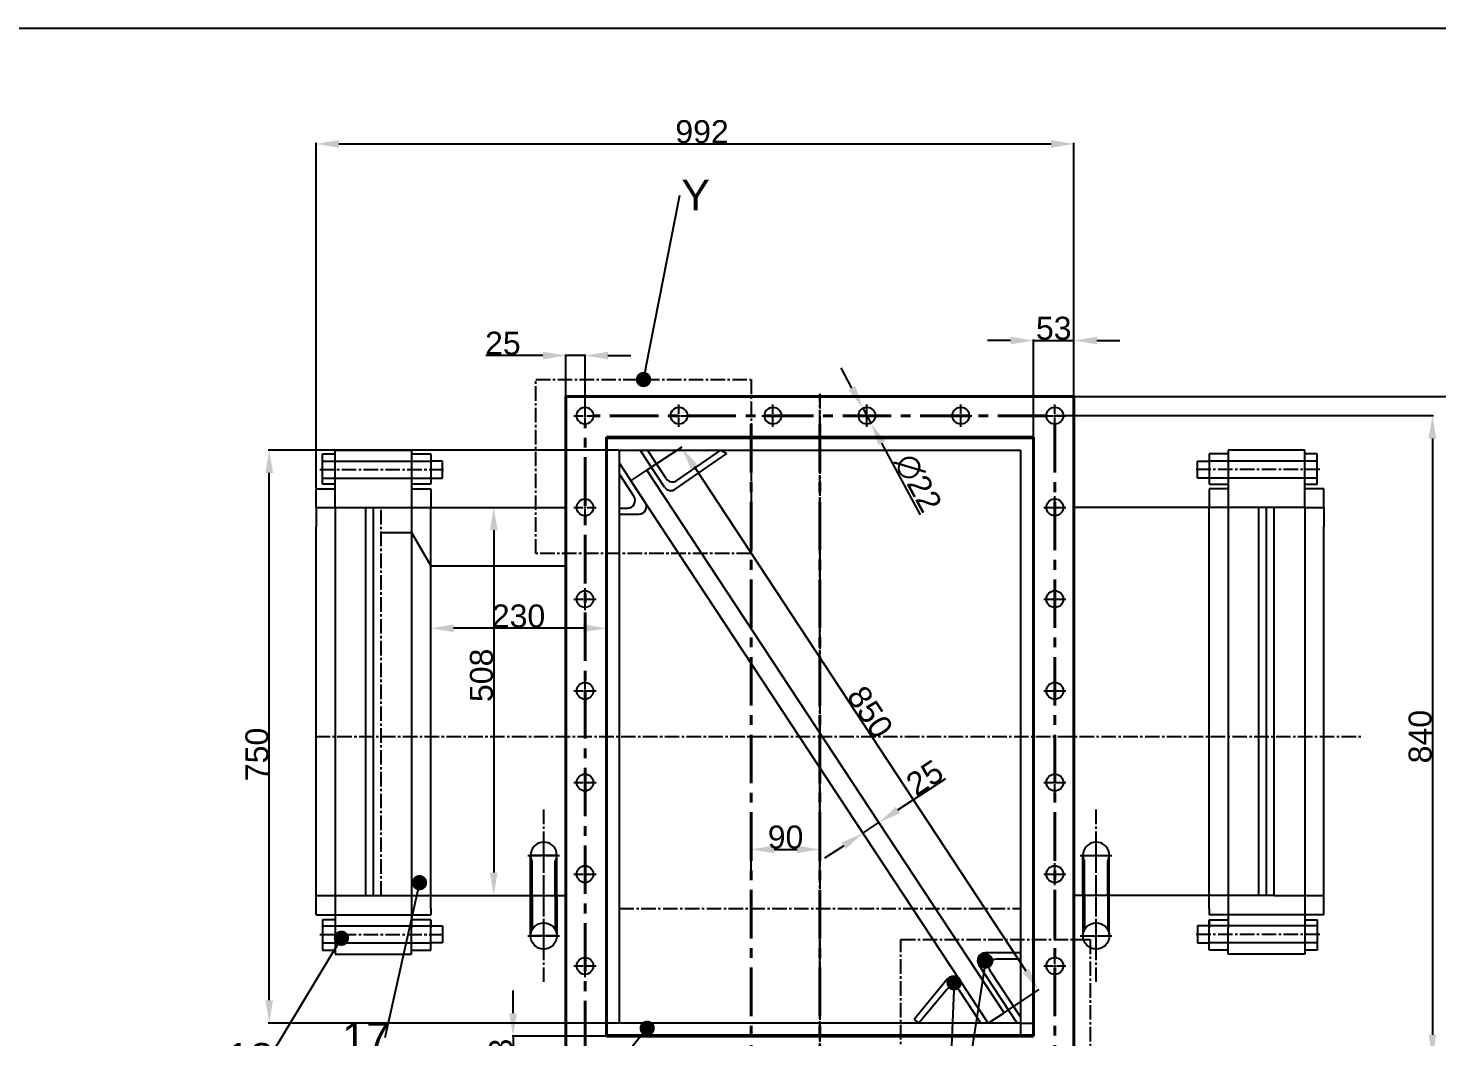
# Model space of a CAD drawing. Header units: millimetres. Extents: x 26210 to 45551, y 4625 to 8601.
# Drawn here: x 28053 to 29897, y 7228 to 8548 of the extents above; entities that cross this region are included whole.
import ezdxf
from ezdxf import colors
from ezdxf.entities.mleader import LeaderData, LeaderLine
from ezdxf.math import Vec2, Vec3

# ---------------------------------------------------------------- set-up
doc = ezdxf.new("R2010")
doc.units = ezdxf.units.MM
doc.linetypes.add('CENTER2', pattern=[28.575, 19.05, -3.175, 3.175, -3.175])
doc.linetypes.add('CENTERX2', pattern=[101.6, 63.5, -12.7, 12.7, -12.7])
doc.styles.get("Standard").update_dxf_attribs({"font": 'arial.ttf'})
doc.dimstyles.new('ISO-25', dxfattribs={"dimtxt": 2.5, "dimasz": 2.5, "dimexe": 1.25, "dimexo": 0.625, "dimtad": 1, "dimdsep": 46, "dimtxsty": 'Standard', "dimcen": 2.5, "dimadec": 0, "dimazin": 0, "dimtfac": 1, "dimtmove": 0, "dimatfit": 3, "dimfxl": 1, "dimarcsym": 0})

# ---------------------------------------------------------------- blocks, each defined once
blk = doc.blocks.new('*U124')
at = {"color": 0, "linetype": 'CENTER2', "lineweight": -3, "transparency": 16777216}
blk.add_line((0, 448.5), (0, -448.5), dxfattribs=at)
blk = doc.blocks.new('*U130')
at = {"color": 0, "linetype": 'CENTER2', "lineweight": -3, "transparency": 16777216}
for p, q in [((-14.5, 0), (-2.2, 0)), ((0, 2.2), (0, 14.5)), ((2.2, 0), (14.5, 0)), ((0, -14.5), (0, -2.2))]:
    blk.add_line(p, q, dxfattribs=at)
at = {"color": 0, "linetype": 'Continuous', "lineweight": -3, "transparency": 16777216}
for p, q in [((-1.1, 0), (1.1, 0)), ((0, -1.1), (0, 1.1))]:
    blk.add_line(p, q, dxfattribs=at)
blk = doc.blocks.new('*U131')
at = {"color": 0, "linetype": 'CENTER2', "lineweight": -3, "transparency": 16777216}
for p, q in [((-14.5, 0), (-2.2, 0)), ((0, 2.2), (0, 14.5)), ((2.2, 0), (14.5, 0)), ((0, -14.5), (0, -2.2))]:
    blk.add_line(p, q, dxfattribs=at)
at = {"color": 0, "linetype": 'Continuous', "lineweight": -3, "transparency": 16777216}
for p, q in [((-1.1, 0), (1.1, 0)), ((0, -1.1), (0, 1.1))]:
    blk.add_line(p, q, dxfattribs=at)
blk = doc.blocks.new('*U132')
at = {"color": 0, "linetype": 'CENTER2', "lineweight": -3, "transparency": 16777216}
for p, q in [((-14.5, 0), (-2.2, 0)), ((0, 2.2), (0, 14.5)), ((2.2, 0), (14.5, 0)), ((0, -14.5), (0, -2.2))]:
    blk.add_line(p, q, dxfattribs=at)
at = {"color": 0, "linetype": 'Continuous', "lineweight": -3, "transparency": 16777216}
for p, q in [((-1.1, 0), (1.1, 0)), ((0, -1.1), (0, 1.1))]:
    blk.add_line(p, q, dxfattribs=at)
blk = doc.blocks.new('*U133')
at = {"color": 0, "linetype": 'CENTER2', "lineweight": -3, "transparency": 16777216}
for p, q in [((-14.5, 0), (-2.2, 0)), ((0, 2.2), (0, 14.5)), ((2.2, 0), (14.5, 0)), ((0, -14.5), (0, -2.2))]:
    blk.add_line(p, q, dxfattribs=at)
at = {"color": 0, "linetype": 'Continuous', "lineweight": -3, "transparency": 16777216}
for p, q in [((-1.1, 0), (1.1, 0)), ((0, -1.1), (0, 1.1))]:
    blk.add_line(p, q, dxfattribs=at)
blk = doc.blocks.new('*U113')
at = {"color": 0, "linetype": 'CENTER2', "lineweight": -3, "transparency": 16777216}
for p, q in [((-14.5, 0), (-2.2, 0)), ((0, 2.2), (0, 14.5)), ((2.2, 0), (14.5, 0)), ((0, -14.5), (0, -2.2))]:
    blk.add_line(p, q, dxfattribs=at)
at = {"color": 0, "linetype": 'Continuous', "lineweight": -3, "transparency": 16777216}
for p, q in [((-1.1, 0), (1.1, 0)), ((0, -1.1), (0, 1.1))]:
    blk.add_line(p, q, dxfattribs=at)
blk = doc.blocks.new('*U114')
at = {"color": 0, "linetype": 'CENTER2', "lineweight": -3, "transparency": 16777216}
for p, q in [((-14.5, 0), (-2.2, 0)), ((0, 2.2), (0, 14.5)), ((2.2, 0), (14.5, 0)), ((0, -14.5), (0, -2.2))]:
    blk.add_line(p, q, dxfattribs=at)
at = {"color": 0, "linetype": 'Continuous', "lineweight": -3, "transparency": 16777216}
for p, q in [((-1.1, 0), (1.1, 0)), ((0, -1.1), (0, 1.1))]:
    blk.add_line(p, q, dxfattribs=at)
blk = doc.blocks.new('*U116')
at = {"color": 0, "linetype": 'CENTER2', "lineweight": -3, "transparency": 16777216}
for p, q in [((-14.5, 0), (-2.2, 0)), ((0, 2.2), (0, 14.5)), ((2.2, 0), (14.5, 0)), ((0, -14.5), (0, -2.2))]:
    blk.add_line(p, q, dxfattribs=at)
at = {"color": 0, "linetype": 'Continuous', "lineweight": -3, "transparency": 16777216}
for p, q in [((-1.1, 0), (1.1, 0)), ((0, -1.1), (0, 1.1))]:
    blk.add_line(p, q, dxfattribs=at)
blk = doc.blocks.new('*U118')
at = {"color": 0, "linetype": 'CENTER2', "lineweight": -3, "transparency": 16777216}
for p, q in [((-14.5, 0), (-2.2, 0)), ((0, 2.2), (0, 14.5)), ((2.2, 0), (14.5, 0)), ((0, -14.5), (0, -2.2))]:
    blk.add_line(p, q, dxfattribs=at)
at = {"color": 0, "linetype": 'Continuous', "lineweight": -3, "transparency": 16777216}
for p, q in [((-1.1, 0), (1.1, 0)), ((0, -1.1), (0, 1.1))]:
    blk.add_line(p, q, dxfattribs=at)
blk = doc.blocks.new('*U119')
at = {"color": 0, "linetype": 'CENTER2', "lineweight": -3, "transparency": 16777216}
for p, q in [((-14.5, 0), (-2.2, 0)), ((0, 2.2), (0, 14.5)), ((2.2, 0), (14.5, 0)), ((0, -14.5), (0, -2.2))]:
    blk.add_line(p, q, dxfattribs=at)
at = {"color": 0, "linetype": 'Continuous', "lineweight": -3, "transparency": 16777216}
for p, q in [((-1.1, 0), (1.1, 0)), ((0, -1.1), (0, 1.1))]:
    blk.add_line(p, q, dxfattribs=at)
blk = doc.blocks.new('*U120')
at = {"color": 0, "linetype": 'CENTER2', "lineweight": -3, "transparency": 16777216}
for p, q in [((-14.5, 0), (-2.2, 0)), ((0, 2.2), (0, 14.5)), ((2.2, 0), (14.5, 0)), ((0, -14.5), (0, -2.2))]:
    blk.add_line(p, q, dxfattribs=at)
at = {"color": 0, "linetype": 'Continuous', "lineweight": -3, "transparency": 16777216}
for p, q in [((-1.1, 0), (1.1, 0)), ((0, -1.1), (0, 1.1))]:
    blk.add_line(p, q, dxfattribs=at)
blk = doc.blocks.new('*U121')
at = {"color": 0, "linetype": 'CENTER2', "lineweight": -3, "transparency": 16777216}
for p, q in [((-14.5, 0), (-2.2, 0)), ((0, 2.2), (0, 14.5)), ((2.2, 0), (14.5, 0)), ((0, -14.5), (0, -2.2))]:
    blk.add_line(p, q, dxfattribs=at)
at = {"color": 0, "linetype": 'Continuous', "lineweight": -3, "transparency": 16777216}
for p, q in [((-1.1, 0), (1.1, 0)), ((0, -1.1), (0, 1.1))]:
    blk.add_line(p, q, dxfattribs=at)
blk = doc.blocks.new('*U122')
at = {"color": 0, "linetype": 'CENTER2', "lineweight": -3, "transparency": 16777216}
for p, q in [((-14.5, 0), (-2.2, 0)), ((0, 2.2), (0, 14.5)), ((2.2, 0), (14.5, 0)), ((0, -14.5), (0, -2.2))]:
    blk.add_line(p, q, dxfattribs=at)
at = {"color": 0, "linetype": 'Continuous', "lineweight": -3, "transparency": 16777216}
for p, q in [((-1.1, 0), (1.1, 0)), ((0, -1.1), (0, 1.1))]:
    blk.add_line(p, q, dxfattribs=at)
blk = doc.blocks.new('*U123')
at = {"color": 0, "linetype": 'CENTER2', "lineweight": -3, "transparency": 16777216}
for p, q in [((-14.5, 0), (-2.2, 0)), ((0, 2.2), (0, 14.5)), ((2.2, 0), (14.5, 0)), ((0, -14.5), (0, -2.2))]:
    blk.add_line(p, q, dxfattribs=at)
at = {"color": 0, "linetype": 'Continuous', "lineweight": -3, "transparency": 16777216}
for p, q in [((-1.1, 0), (1.1, 0)), ((0, -1.1), (0, 1.1))]:
    blk.add_line(p, q, dxfattribs=at)
blk = doc.blocks.new('*U125')
at = {"color": 0, "linetype": 'CENTER2', "lineweight": -3, "transparency": 16777216}
for p, q in [((-14.5, 0), (-2.2, 0)), ((0, 2.2), (0, 14.5)), ((2.2, 0), (14.5, 0)), ((0, -14.5), (0, -2.2))]:
    blk.add_line(p, q, dxfattribs=at)
at = {"color": 0, "linetype": 'Continuous', "lineweight": -3, "transparency": 16777216}
for p, q in [((-1.1, 0), (1.1, 0)), ((0, -1.1), (0, 1.1))]:
    blk.add_line(p, q, dxfattribs=at)
blk = doc.blocks.new('*U126')
at = {"color": 0, "linetype": 'CENTER2', "lineweight": -3, "transparency": 16777216}
for p, q in [((-14.5, 0), (-2.2, 0)), ((0, 2.2), (0, 14.5)), ((2.2, 0), (14.5, 0)), ((0, -14.5), (0, -2.2))]:
    blk.add_line(p, q, dxfattribs=at)
at = {"color": 0, "linetype": 'Continuous', "lineweight": -3, "transparency": 16777216}
for p, q in [((-1.1, 0), (1.1, 0)), ((0, -1.1), (0, 1.1))]:
    blk.add_line(p, q, dxfattribs=at)
blk = doc.blocks.new('*U127')
at = {"color": 0, "linetype": 'CENTER2', "lineweight": -3, "transparency": 16777216}
for p, q in [((-14.5, 0), (-2.2, 0)), ((0, 2.2), (0, 14.5)), ((2.2, 0), (14.5, 0)), ((0, -14.5), (0, -2.2))]:
    blk.add_line(p, q, dxfattribs=at)
at = {"color": 0, "linetype": 'Continuous', "lineweight": -3, "transparency": 16777216}
for p, q in [((-1.1, 0), (1.1, 0)), ((0, -1.1), (0, 1.1))]:
    blk.add_line(p, q, dxfattribs=at)
blk = doc.blocks.new('*U128')
at = {"color": 0, "linetype": 'CENTER2', "lineweight": -3, "transparency": 16777216}
for p, q in [((-14.5, 0), (-2.2, 0)), ((0, 2.2), (0, 14.5)), ((2.2, 0), (14.5, 0)), ((0, -14.5), (0, -2.2))]:
    blk.add_line(p, q, dxfattribs=at)
at = {"color": 0, "linetype": 'Continuous', "lineweight": -3, "transparency": 16777216}
for p, q in [((-1.1, 0), (1.1, 0)), ((0, -1.1), (0, 1.1))]:
    blk.add_line(p, q, dxfattribs=at)
blk = doc.blocks.new('*U129')
at = {"color": 0, "linetype": 'CENTER2', "lineweight": -3, "transparency": 16777216}
for p, q in [((-14.5, 0), (-2.2, 0)), ((0, 2.2), (0, 14.5)), ((2.2, 0), (14.5, 0)), ((0, -14.5), (0, -2.2))]:
    blk.add_line(p, q, dxfattribs=at)
at = {"color": 0, "linetype": 'Continuous', "lineweight": -3, "transparency": 16777216}
for p, q in [((-1.1, 0), (1.1, 0)), ((0, -1.1), (0, 1.1))]:
    blk.add_line(p, q, dxfattribs=at)
blk = doc.blocks.new('*U134')
at = {"color": 0, "linetype": 'CENTER2', "lineweight": -3, "transparency": 16777216}
for p, q in [((-14.5, 0), (-2.2, 0)), ((0, 2.2), (0, 14.5)), ((2.2, 0), (14.5, 0)), ((0, -14.5), (0, -2.2))]:
    blk.add_line(p, q, dxfattribs=at)
at = {"color": 0, "linetype": 'Continuous', "lineweight": -3, "transparency": 16777216}
for p, q in [((-1.1, 0), (1.1, 0)), ((0, -1.1), (0, 1.1))]:
    blk.add_line(p, q, dxfattribs=at)
blk = doc.blocks.new('*D139')
at = {"color": 0, "lineweight": -2, "transparency": 16777216}
for p, q in [((29422.8, 8066), (30011.2, 8066)), ((30009.9, 8036), (30009.9, 7206)), ((29422.8, 7176), (30011.2, 7176))]:
    blk.add_line(p, q, dxfattribs=at)
at = {"color": 0, "lineweight": -3, "transparency": 16777216}
for points in [[(30004.9, 8036), (30014.9, 8036), (30009.9, 8066)], [(30004.9, 7206), (30014.9, 7206), (30009.9, 7176)]]:
    blk.add_solid(points, dxfattribs=at)
at = {"layer": 'Defpoints', "color": 0, "lineweight": -3, "transparency": 16777216}
for p in [(29422.2, 8066), (29422.2, 7176), (30009.9, 7176)]:
    blk.add_point(p, dxfattribs=at)
at = {"color": 0, "transparency": 16777216, "insert": (29994, 7621), "char_height": 30, "attachment_point": 5, "rotation": 90}
blk.add_mtext('890', dxfattribs=at)
blk = doc.blocks.new('*D140')
at = {"color": 0, "lineweight": -2, "transparency": 16777216}
for p, q in [((29397.8, 8041), (29892.6, 8041)), ((29891.4, 8011), (29891.4, 7231)), ((29397.8, 7201), (29892.6, 7201))]:
    blk.add_line(p, q, dxfattribs=at)
at = {"color": 0, "lineweight": -3, "transparency": 16777216}
for points in [[(29886.4, 8011), (29896.4, 8011), (29891.4, 8041)], [(29886.4, 7231), (29896.4, 7231), (29891.4, 7201)]]:
    blk.add_solid(points, dxfattribs=at)
at = {"layer": 'Defpoints', "color": 0, "lineweight": -3, "transparency": 16777216}
for p in [(29397.2, 8041), (29397.2, 7201), (29891.4, 7201)]:
    blk.add_point(p, dxfattribs=at)
at = {"color": 0, "transparency": 16777216, "insert": (29875.4, 7621), "char_height": 30, "attachment_point": 5, "rotation": 90}
blk.add_mtext('840', dxfattribs=at)
blk = doc.blocks.new('*D141')
at = {"color": 0, "lineweight": -2, "transparency": 16777216}
for p, q in [((29131.6, 8077), (29117.3, 8103.4)), ((29145.9, 8050.6), (29156.4, 8031.3)), ((29221.5, 7911.2), (29170.7, 8004.9))]:
    blk.add_line(p, q, dxfattribs=at)
at = {"color": 0, "lineweight": -3, "transparency": 16777216}
for points in [[(29136, 8079.4), (29127.2, 8074.6), (29145.9, 8050.6)], [(29175.1, 8007.3), (29166.3, 8002.5), (29156.4, 8031.3)]]:
    blk.add_solid(points, dxfattribs=at)
at = {"layer": 'Defpoints', "color": 0, "lineweight": -3, "transparency": 16777216}
for p in [(29145.9, 8050.6), (29156.4, 8031.3)]:
    blk.add_point(p, dxfattribs=at)
at = {"color": 0, "transparency": 16777216, "insert": (29218, 7952.9), "char_height": 30, "attachment_point": 5, "rotation": 298.4672}
blk.add_mtext('∅22', dxfattribs=at)
blk = doc.blocks.new('*D142')
at = {"color": 0, "lineweight": -2, "transparency": 16777216}
for p, q in [((28727.2, 8119.6), (28652.2, 8119.6)), ((28757.2, 8041.6), (28757.2, 8120.9)), ((28782.2, 8119.6), (28757.2, 8119.6)), ((28782.2, 8041.6), (28782.2, 8120.9)), ((28812.2, 8119.6), (28842.2, 8119.6))]:
    blk.add_line(p, q, dxfattribs=at)
at = {"color": 0, "lineweight": -3, "transparency": 16777216}
for points in [[(28727.2, 8124.6), (28727.2, 8114.6), (28757.2, 8119.6)], [(28812.2, 8124.6), (28812.2, 8114.6), (28782.2, 8119.6)]]:
    blk.add_solid(points, dxfattribs=at)
at = {"layer": 'Defpoints', "color": 0, "lineweight": -3, "transparency": 16777216}
for p in [(28757.2, 8119.6), (28757.2, 8041), (28782.2, 8041)]:
    blk.add_point(p, dxfattribs=at)
at = {"color": 0, "transparency": 16777216, "insert": (28674.7, 8135.6), "char_height": 30, "attachment_point": 5}
blk.add_mtext('25', dxfattribs=at)
blk = doc.blocks.new('*D143')
at = {"color": 0, "lineweight": -2, "transparency": 16777216}
for p, q in [((28688, 7259), (28688, 7289)), ((28809.6, 7229), (28686.7, 7229)), ((28688, 7229), (28688, 7176)), ((28809.6, 7176), (28686.7, 7176)), ((28688, 7146), (28688, 7116))]:
    blk.add_line(p, q, dxfattribs=at)
at = {"color": 0, "lineweight": -3, "transparency": 16777216}
for points in [[(28683, 7259), (28693, 7259), (28688, 7229)], [(28683, 7146), (28693, 7146), (28688, 7176)]]:
    blk.add_solid(points, dxfattribs=at)
at = {"layer": 'Defpoints', "color": 0, "lineweight": -3, "transparency": 16777216}
for p in [(28810.2, 7229), (28688, 7176), (28810.2, 7176)]:
    blk.add_point(p, dxfattribs=at)
at = {"color": 0, "transparency": 16777216, "insert": (28672, 7202.5), "char_height": 30, "attachment_point": 5, "rotation": 90}
blk.add_mtext('53', dxfattribs=at)
blk = doc.blocks.new('*D144')
at = {"color": 0, "lineweight": -2, "transparency": 16777216}
for p, q in [((29339.2, 8139.3), (29309.2, 8139.3)), ((29369.2, 8013.6), (29369.2, 8140.5)), ((29369.2, 8139.3), (29422.2, 8139.3)), ((29422.2, 8013.6), (29422.2, 8140.5)), ((29452.2, 8139.3), (29482.2, 8139.3))]:
    blk.add_line(p, q, dxfattribs=at)
at = {"color": 0, "lineweight": -3, "transparency": 16777216}
for points in [[(29339.2, 8144.3), (29339.2, 8134.3), (29369.2, 8139.3)], [(29452.2, 8144.3), (29452.2, 8134.3), (29422.2, 8139.3)]]:
    blk.add_solid(points, dxfattribs=at)
at = {"layer": 'Defpoints', "color": 0, "lineweight": -3, "transparency": 16777216}
for p in [(29422.2, 8139.3), (29369.2, 8013), (29422.2, 8013)]:
    blk.add_point(p, dxfattribs=at)
at = {"color": 0, "transparency": 16777216, "insert": (29395.7, 8155.2), "char_height": 30, "attachment_point": 5}
blk.add_mtext('53', dxfattribs=at)
blk = doc.blocks.new('*U145')
at = {"color": 0, "linetype": 'CENTER2', "lineweight": -3, "transparency": 16777216}
blk.add_line((-660.3, 0), (709.1, 0), dxfattribs=at)
blk = doc.blocks.new('*U146')
at = {"color": 0, "linetype": 'CENTER2', "lineweight": -3, "transparency": 16777216}
blk.add_line((0, -448.5), (0, 448.5), dxfattribs=at)
blk = doc.blocks.new('*U147')
at = {"color": 0, "linetype": 'CENTER2', "lineweight": -3, "transparency": 16777216}
blk.add_line((-74.2, 0), (90, 0), dxfattribs=at)
blk = doc.blocks.new('*U148')
at = {"color": 0, "linetype": 'CENTER2', "lineweight": -3, "transparency": 16777216}
blk.add_line((-74.2, 0), (90, 0), dxfattribs=at)
blk = doc.blocks.new('*U149')
at = {"color": 0, "linetype": 'CENTER2', "lineweight": -3, "transparency": 16777216}
for p, q in [((0, 3.4), (0, 165.7)), ((-20.7, 0), (-3.4, 0)), ((3.4, 0), (20.7, 0)), ((0, -20.7), (0, -3.4))]:
    blk.add_line(p, q, dxfattribs=at)
at = {"color": 0, "linetype": 'Continuous', "lineweight": -3, "transparency": 16777216}
for p, q in [((-1.7, 0), (1.7, 0)), ((0, -1.7), (0, 1.7))]:
    blk.add_line(p, q, dxfattribs=at)
blk = doc.blocks.new('*U150')
at = {"color": 0, "linetype": 'CENTER2', "lineweight": -3, "transparency": 16777216}
for p, q in [((0, 3.4), (0, 20.7)), ((-20.7, 0), (-3.4, 0)), ((3.4, 0), (20.7, 0)), ((0, -165.7), (0, -3.4))]:
    blk.add_line(p, q, dxfattribs=at)
at = {"color": 0, "linetype": 'Continuous', "lineweight": -3, "transparency": 16777216}
for p, q in [((-1.7, 0), (1.7, 0)), ((0, -1.7), (0, 1.7))]:
    blk.add_line(p, q, dxfattribs=at)
blk = doc.blocks.new('*U152')
at = {"color": 0, "linetype": 'CENTER2', "lineweight": -3, "transparency": 16777216}
blk.add_line((74.2, 0), (-90, 0), dxfattribs=at)
blk = doc.blocks.new('*U151')
at = {"color": 0, "linetype": 'CENTER2', "lineweight": -3, "transparency": 16777216}
blk.add_line((74.2, 0), (-90, 0), dxfattribs=at)
blk = doc.blocks.new('*U153')
at = {"color": 0, "linetype": 'CENTER2', "lineweight": -3, "transparency": 16777216}
for p, q in [((0, 3.4), (0, 165.7)), ((-20.7, 0), (-3.4, 0)), ((3.4, 0), (20.7, 0)), ((0, -20.7), (0, -3.4))]:
    blk.add_line(p, q, dxfattribs=at)
at = {"color": 0, "linetype": 'Continuous', "lineweight": -3, "transparency": 16777216}
for p, q in [((-1.7, 0), (1.7, 0)), ((0, -1.7), (0, 1.7))]:
    blk.add_line(p, q, dxfattribs=at)
blk = doc.blocks.new('*U154')
at = {"color": 0, "linetype": 'CENTER2', "lineweight": -3, "transparency": 16777216}
for p, q in [((0, 3.4), (0, 20.7)), ((-20.7, 0), (-3.4, 0)), ((3.4, 0), (20.7, 0)), ((0, -165.7), (0, -3.4))]:
    blk.add_line(p, q, dxfattribs=at)
at = {"color": 0, "linetype": 'Continuous', "lineweight": -3, "transparency": 16777216}
for p, q in [((-1.7, 0), (1.7, 0)), ((0, -1.7), (0, 1.7))]:
    blk.add_line(p, q, dxfattribs=at)
blk = doc.blocks.new('*D155')
at = {"color": 0, "lineweight": -2, "transparency": 16777216}
for p, q in [((28580.2, 7763.4), (28580.2, 7764)), ((28780.2, 7762.8), (28610.2, 7762.8)), ((28810.2, 7763.4), (28810.2, 7764))]:
    blk.add_line(p, q, dxfattribs=at)
at = {"color": 0, "lineweight": -3, "transparency": 16777216}
for points in [[(28610.2, 7767.8), (28610.2, 7757.8), (28580.2, 7762.8)], [(28780.2, 7767.8), (28780.2, 7757.8), (28810.2, 7762.8)]]:
    blk.add_solid(points, dxfattribs=at)
at = {"layer": 'Defpoints', "color": 0, "lineweight": -3, "transparency": 16777216}
for p in [(28580.2, 7762.8), (28580.2, 7762.8), (28810.2, 7762.8)]:
    blk.add_point(p, dxfattribs=at)
at = {"color": 0, "transparency": 16777216, "insert": (28695.2, 7778.7), "char_height": 30, "attachment_point": 5}
blk.add_mtext('230', dxfattribs=at)
blk = doc.blocks.new('*D156')
at = {"color": 0, "lineweight": -2, "transparency": 16777216}
for p, q in [((28580.8, 7921), (28664, 7921)), ((28662.7, 7891), (28662.7, 7443)), ((28580.8, 7413), (28664, 7413))]:
    blk.add_line(p, q, dxfattribs=at)
at = {"color": 0, "lineweight": -3, "transparency": 16777216}
for points in [[(28657.7, 7891), (28667.7, 7891), (28662.7, 7921)], [(28657.7, 7443), (28667.7, 7443), (28662.7, 7413)]]:
    blk.add_solid(points, dxfattribs=at)
at = {"layer": 'Defpoints', "color": 0, "lineweight": -3, "transparency": 16777216}
for p in [(28580.2, 7921), (28580.2, 7413), (28662.7, 7413)]:
    blk.add_point(p, dxfattribs=at)
at = {"color": 0, "transparency": 16777216, "insert": (28646.8, 7701.2), "char_height": 30, "attachment_point": 5, "rotation": 90}
blk.add_mtext('508', dxfattribs=at)
blk = doc.blocks.new('_Dot')
at = {"color": 0, "linetype": 'ByBlock', "lineweight": -2}
blk.add_line((-0.5, 0), (-1, 0), dxfattribs=at)
at = {"color": 0, "linetype": 'ByBlock', "lineweight": -3, "const_width": 0.5}
blk.add_lwpolyline([(-0.25, 0, 1), (0.25, 0, 1)], format="xyb", close=True, dxfattribs=at)
blk = doc.blocks.new('*D160')
at = {"color": 0, "lineweight": -2, "transparency": 16777216}
for p, q in [((28826.6, 7996), (28367.6, 7996)), ((28368.9, 7276), (28368.9, 7966)), ((28826.6, 7246), (28367.6, 7246))]:
    blk.add_line(p, q, dxfattribs=at)
at = {"color": 0, "lineweight": -3, "transparency": 16777216}
for points in [[(28363.9, 7966), (28373.9, 7966), (28368.9, 7996)], [(28363.9, 7276), (28373.9, 7276), (28368.9, 7246)]]:
    blk.add_solid(points, dxfattribs=at)
at = {"layer": 'Defpoints', "color": 0, "lineweight": -3, "transparency": 16777216}
for p in [(28368.9, 7996), (28827.2, 7996), (28827.2, 7246)]:
    blk.add_point(p, dxfattribs=at)
at = {"color": 0, "transparency": 16777216, "insert": (28352.9, 7597.7), "char_height": 30, "attachment_point": 5, "rotation": 90}
blk.add_mtext('750', dxfattribs=at)
blk = doc.blocks.new('*D161')
at = {"color": 0, "lineweight": -2, "transparency": 16777216}
for p, q in [((28430.2, 7945.9), (28430.2, 8397.8)), ((28460.2, 8396.5), (29392.2, 8396.5)), ((29422.2, 7945.9), (29422.2, 8397.8))]:
    blk.add_line(p, q, dxfattribs=at)
at = {"color": 0, "lineweight": -3, "transparency": 16777216}
for points in [[(28460.2, 8401.5), (28460.2, 8391.5), (28430.2, 8396.5)], [(29392.2, 8401.5), (29392.2, 8391.5), (29422.2, 8396.5)]]:
    blk.add_solid(points, dxfattribs=at)
at = {"layer": 'Defpoints', "color": 0, "lineweight": -3, "transparency": 16777216}
for p in [(29422.2, 8396.5), (28430.2, 7945.2), (29422.2, 7945.2)]:
    blk.add_point(p, dxfattribs=at)
at = {"color": 0, "transparency": 16777216, "insert": (28935.4, 8412.4), "char_height": 30, "attachment_point": 5}
blk.add_mtext('992', dxfattribs=at)
blk = doc.blocks.new('*D162')
at = {"color": 0, "lineweight": -2, "transparency": 16777216}
for p, q in [((28999.7, 7442.6), (28999.7, 7474.7)), ((29029.7, 7473.4), (29059.7, 7473.4)), ((29089.7, 7442.6), (29089.7, 7474.7))]:
    blk.add_line(p, q, dxfattribs=at)
at = {"color": 0, "lineweight": -3, "transparency": 16777216}
for points in [[(29029.7, 7478.4), (29029.7, 7468.4), (28999.7, 7473.4)], [(29059.7, 7478.4), (29059.7, 7468.4), (29089.7, 7473.4)]]:
    blk.add_solid(points, dxfattribs=at)
at = {"layer": 'Defpoints', "color": 0, "lineweight": -3, "transparency": 16777216}
for p in [(29089.7, 7473.4), (28999.7, 7442), (29089.7, 7442)]:
    blk.add_point(p, dxfattribs=at)
at = {"color": 0, "transparency": 16777216, "insert": (29044.7, 7489.4), "char_height": 30, "attachment_point": 5}
blk.add_mtext('90', dxfattribs=at)
blk = doc.blocks.new('*D163')
at = {"color": 0, "lineweight": -2, "transparency": 16777216}
for p, q in [((29191.8, 7525), (29254.4, 7566.2)), ((29139, 7505.2), (29146.6, 7493.7)), ((29145.9, 7494.8), (29166.8, 7508.5)), ((29159.9, 7518.9), (29167.5, 7507.5)), ((29120.8, 7478.3), (29095.8, 7461.8))]:
    blk.add_line(p, q, dxfattribs=at)
at = {"color": 0, "lineweight": -3, "transparency": 16777216}
for points in [[(29189.1, 7529.2), (29194.6, 7520.8), (29166.8, 7508.5)], [(29118.1, 7482.5), (29123.6, 7474.1), (29145.9, 7494.8)]]:
    blk.add_solid(points, dxfattribs=at)
at = {"layer": 'Defpoints', "color": 0, "lineweight": -3, "transparency": 16777216}
for p in [(29138.7, 7505.7), (29159.6, 7519.5), (29166.8, 7508.5)]:
    blk.add_point(p, dxfattribs=at)
at = {"color": 0, "transparency": 16777216, "insert": (29226.9, 7567.2), "char_height": 30, "attachment_point": 5, "rotation": 33.3626}
blk.add_mtext('25', dxfattribs=at)
blk = doc.blocks.new('*D164')
at = {"color": 0, "lineweight": -2, "transparency": 16777216}
for p, q in [((28863.7, 7970), (28909.4, 8000.1)), ((28924.9, 7974.3), (29359.3, 7314.5)), ((29331.1, 7260), (29376.8, 7290.1))]:
    blk.add_line(p, q, dxfattribs=at)
at = {"color": 0, "lineweight": -3, "transparency": 16777216}
for points in [[(28929, 7977.1), (28920.7, 7971.6), (28908.4, 7999.4)], [(29363.5, 7317.3), (29355.1, 7311.8), (29375.8, 7289.5)]]:
    blk.add_solid(points, dxfattribs=at)
at = {"layer": 'Defpoints', "color": 0, "lineweight": -3, "transparency": 16777216}
for p in [(28863.2, 7969.6), (29375.8, 7289.5), (29330.6, 7259.7)]:
    blk.add_point(p, dxfattribs=at)
at = {"color": 0, "transparency": 16777216, "insert": (29155.4, 7653.2), "char_height": 30, "attachment_point": 5, "rotation": 303.3626}
blk.add_mtext('850', dxfattribs=at)

msp = doc.modelspace()

# ---------------------------------------------------------------- linework, layer by layer
at = {"lineweight": 40}
for p, q in [((28757.186, 8065.954), (29422.186, 8065.954)), ((28757.186, 7175.954), (28757.186, 8065.954)), ((29422.186, 8065.954), (29422.186, 7175.954)), ((28810.186, 8012.954), (29369.186, 8012.954)), ((28810.186, 7228.954), (28810.186, 8012.954)), ((28811.186, 8011.954), (29368.186, 8011.954)), ((29369.186, 8012.954), (29369.186, 7228.954)), ((29369.186, 7228.954), (28810.186, 7228.954)), ((29368.186, 7229.954), (28811.186, 7229.954))]:
    msp.add_line(p, q, dxfattribs=at)
at = {"linetype": 'CENTERX2', "lineweight": 40}
for p, q in [((29386.186, 8040.954), (28793.186, 8040.954)), ((28782.186, 7211.954), (28782.186, 8029.954)), ((28999.686, 8029.954), (28999.686, 6854.022)), ((29089.686, 8029.954), (29089.686, 7211.954)), ((29397.186, 8029.954), (29397.186, 7211.954))]:
    msp.add_line(p, q, dxfattribs=at)
at = {"linetype": 'Continuous', "lineweight": -3}
for p, q in [((28811.186, 7229.954), (28811.186, 8011.954)), ((28811.186, 8011.954), (29368.186, 8011.954)), ((29368.186, 8011.954), (29368.186, 7229.954)), ((28438.725, 7951.257), (28438.725, 7990.843)), ((28438.725, 7990.843), (28455.186, 7990.843)), ((28455.186, 7920.954), (28455.186, 7995.954)), ((28455.186, 7995.954), (28555.186, 7995.954)), ((28555.186, 7995.954), (28555.186, 7920.954)), ((28555.186, 7990.843), (28580.2, 7990.843)), ((28555.186, 7990.843), (28580.2, 7990.843)), ((28580.2, 7990.843), (28580.2, 7951.257)), ((28580.2, 7990.843), (28580.2, 7951.257)), ((28827.186, 7995.954), (29352.186, 7995.954)), ((28827.186, 7245.954), (28827.186, 7995.954)), ((28886.124, 7947.499), (28854.22, 7995.954)), ((28888.308, 7958.73), (28863.799, 7995.954)), ((28900.16, 7944.771), (28967.853, 7991.527)), ((28902.343, 7956.002), (28960.186, 7995.954)), ((28960.186, 7995.954), (28967.853, 7991.527)), ((29352.186, 7995.954), (29352.186, 7245.954)), ((29624.186, 7990.843), (29599.171, 7990.843)), ((29599.171, 7990.843), (29599.171, 7951.257)), ((29624.186, 7990.843), (29599.171, 7990.843)), ((29599.171, 7990.843), (29599.171, 7951.257)), ((29724.186, 7995.954), (29624.186, 7995.954)), ((29624.186, 7995.954), (29624.186, 7920.954)), ((29724.186, 7920.954), (29724.186, 7995.954)), ((29740.646, 7990.843), (29724.186, 7990.843)), ((29740.646, 7951.257), (29740.646, 7990.843)), ((28438.725, 7981.509), (28580.2, 7981.509)), ((28595.472, 7981.509), (28580.2, 7981.509)), ((28595.472, 7959.134), (28595.472, 7981.509)), ((28861.01, 7927.453), (28827.186, 7978.823)), ((28842.293, 7955.88), (28863.173, 7969.628)), ((29330.618, 7259.702), (28863.173, 7969.628)), ((29583.899, 7959.134), (29583.899, 7981.509)), ((29583.899, 7981.509), (29599.171, 7981.509)), ((29740.646, 7981.509), (29599.171, 7981.509)), ((28438.725, 7959.134), (28580.2, 7959.134)), ((28455.186, 7951.257), (28438.725, 7951.257)), ((28580.2, 7951.257), (28555.186, 7951.257)), ((28580.2, 7951.257), (28555.186, 7951.257)), ((28580.2, 7959.134), (28595.472, 7959.134)), ((28846.164, 7935.453), (28827.186, 7964.276)), ((29309.738, 7245.954), (28842.293, 7955.88)), ((29599.171, 7959.134), (29583.899, 7959.134)), ((29740.646, 7959.134), (29599.171, 7959.134)), ((29599.171, 7951.257), (29624.186, 7951.257)), ((29599.171, 7951.257), (29624.186, 7951.257)), ((29724.186, 7951.257), (29740.646, 7951.257)), ((28430.186, 7920.954), (28430.186, 7945.248)), ((28430.186, 7945.248), (28455.186, 7945.248)), ((28555.186, 7945.248), (28580.186, 7945.248)), ((28580.186, 7945.248), (28580.186, 7920.954)), ((29624.186, 7945.248), (29599.186, 7945.248)), ((29599.186, 7945.248), (29599.186, 7920.954)), ((29749.186, 7945.248), (29724.186, 7945.248)), ((29749.186, 7920.954), (29749.186, 7945.248)), ((28430.186, 7920.954), (28430.186, 7895.954)), ((28430.186, 7920.954), (28757.186, 7920.954)), ((28455.186, 7920.954), (28455.186, 7370.954)), ((28495.186, 7412.954), (28495.186, 7920.954)), ((28505.186, 7412.954), (28505.186, 7920.954)), ((28555.186, 7920.954), (28555.186, 7370.954)), ((28580.186, 7895.954), (28580.186, 7920.954)), ((28827.186, 7919.954), (28837.812, 7919.954)), ((28827.186, 7911.954), (28852.658, 7911.954)), ((29724.186, 7920.954), (29422.186, 7920.954)), ((29599.186, 7895.954), (29599.186, 7920.954)), ((29624.186, 7920.954), (29624.186, 7370.954)), ((29664.186, 7412.954), (29664.186, 7920.954)), ((29674.186, 7412.954), (29674.186, 7920.954)), ((29684.186, 7412.954), (29684.186, 7920.954)), ((29724.186, 7920.954), (29724.186, 7370.954)), ((29724.186, 7920.954), (29749.186, 7920.954)), ((29749.186, 7920.954), (29749.186, 7895.954)), ((28430.186, 7395.954), (28430.186, 7895.954)), ((28580.186, 7395.954), (28580.186, 7895.954)), ((29599.186, 7395.954), (29599.186, 7895.954)), ((29749.186, 7395.954), (29749.186, 7895.954)), ((28515.186, 7888.197), (28555.186, 7888.197)), ((28555.186, 7888.197), (28580.186, 7844.486)), ((28580.186, 7844.486), (28757.186, 7844.486)), ((28745.39, 7465.675), (28710.936, 7465.675)), ((28710.936, 7360.232), (28710.936, 7465.675)), ((28712.987, 7412.954), (28712.987, 7457.522)), ((28743.339, 7412.954), (28743.339, 7457.522)), ((28745.39, 7412.954), (28745.39, 7465.675)), ((29433.981, 7412.954), (29433.981, 7465.675)), ((29433.981, 7465.675), (29468.436, 7465.675)), ((29436.032, 7412.954), (29436.032, 7457.522)), ((29466.384, 7412.954), (29466.384, 7457.522)), ((29468.436, 7360.232), (29468.436, 7465.675)), ((28430.186, 7412.954), (28757.186, 7412.954)), ((28664.686, 7412.954), (28757.186, 7412.954)), ((28712.987, 7412.954), (28712.987, 7368.385)), ((28743.339, 7412.954), (28743.339, 7368.385)), ((28745.39, 7412.954), (28745.39, 7360.232)), ((29352.186, 7429.954), (29352.186, 7245.954)), ((29368.186, 7429.954), (29368.186, 7229.954)), ((29684.186, 7412.954), (29422.186, 7412.954)), ((29433.981, 7412.954), (29433.981, 7360.232)), ((29436.032, 7412.954), (29436.032, 7368.385)), ((29466.384, 7412.954), (29466.384, 7368.385)), ((29684.186, 7412.954), (29749.186, 7412.954)), ((28430.186, 7387.954), (28430.186, 7395.954)), ((28580.186, 7395.954), (28580.186, 7387.954)), ((29599.186, 7395.954), (29599.186, 7387.954)), ((29749.186, 7387.954), (29749.186, 7395.954)), ((28430.186, 7387.954), (28580.186, 7387.954)), ((28455.186, 7381.249), (28438.725, 7381.249)), ((28438.725, 7381.249), (28438.725, 7341.663)), ((28580.2, 7381.249), (28555.186, 7381.249)), ((28580.186, 7381.249), (28580.186, 7370.954)), ((28580.2, 7341.663), (28580.2, 7381.249)), ((29599.171, 7341.663), (29599.171, 7381.249)), ((29599.171, 7381.249), (29624.186, 7381.249)), ((29749.186, 7387.954), (29599.186, 7387.954)), ((29599.186, 7381.249), (29599.186, 7370.954)), ((29724.186, 7381.249), (29740.646, 7381.249)), ((29740.646, 7381.249), (29740.646, 7341.663)), ((28438.725, 7373.371), (28580.2, 7373.371)), ((28455.186, 7370.954), (28455.186, 7336.552)), ((28555.186, 7336.552), (28555.186, 7370.954)), ((28580.2, 7373.371), (28595.472, 7373.371)), ((28595.472, 7373.371), (28595.472, 7350.996)), ((28745.39, 7360.232), (28710.936, 7360.232)), ((29433.981, 7360.232), (29468.436, 7360.232)), ((29599.171, 7373.371), (29583.899, 7373.371)), ((29583.899, 7373.371), (29583.899, 7350.996)), ((29740.646, 7373.371), (29599.171, 7373.371)), ((29624.186, 7336.552), (29624.186, 7370.954)), ((29724.186, 7370.954), (29724.186, 7336.552)), ((28438.725, 7350.996), (28580.2, 7350.996)), ((28438.725, 7341.663), (28455.186, 7341.663)), ((28555.186, 7341.663), (28580.2, 7341.663)), ((28595.472, 7350.996), (28580.2, 7350.996)), ((29583.899, 7350.996), (29599.171, 7350.996)), ((29740.646, 7350.996), (29599.171, 7350.996)), ((29624.186, 7341.663), (29599.171, 7341.663)), ((29740.646, 7341.663), (29724.186, 7341.663)), ((28455.186, 7336.552), (28555.186, 7336.552)), ((29348.052, 7245.954), (29297.68, 7322.454)), ((29352.186, 7337.954), (29306.032, 7337.954)), ((29352.186, 7329.954), (29320.878, 7329.954)), ((29724.186, 7336.552), (29624.186, 7336.552)), ((29256.384, 7303.472), (29213.021, 7251.053)), ((29352.186, 7254.222), (29312.526, 7314.454)), ((29255.652, 7290.036), (29219.186, 7245.954)), ((29300.159, 7245.954), (29271.709, 7289.162)), ((29352.186, 7245.954), (28827.186, 7245.954)), ((29352.186, 7245.954), (29168.186, 7245.954)), ((29213.021, 7251.053), (29219.186, 7245.954)), ((29309.738, 7245.954), (29330.618, 7259.702)), ((29352.186, 7245.954), (29368.186, 7245.954)), ((29352.186, 7245.954), (29352.186, 7229.954)), ((29368.186, 7229.954), (28811.186, 7229.954)), ((29368.186, 7229.954), (29168.186, 7229.954))]:
    msp.add_line(p, q, dxfattribs=at)
at = {"linetype": 'CENTER2', "lineweight": -3}
for p, q in [((28515.186, 7412.954), (28515.186, 7920.954)), ((28827.186, 7395.954), (29352.186, 7395.954))]:
    msp.add_line(p, q, dxfattribs=at)
at = {"color": 0, "linetype": 'Continuous', "lineweight": -3}
msp.add_lwpolyline([(26229.906, 8547.969), (35695.46, 8547.969), (35675.172, 4778.161), (26209.618, 4778.161)], close=True, dxfattribs=at)
at = {"color": 1, "linetype": 'CENTER2', "lineweight": -3}
for points in [[(28717.926, 8088.227), (28999.686, 8088.227), (28999.686, 7860.502), (28717.926, 7860.502)], [(29195.61, 7355.433), (29443.434, 7355.433), (29443.434, 7139.151), (29195.61, 7139.151)]]:
    msp.add_lwpolyline(points, close=True, dxfattribs=at)
at = {"color": 3, "lineweight": -3}
for centre in [(28782.186, 8040.954), (28905.186, 8040.954), (29028.186, 8040.954), (29151.186, 8040.954), (29274.186, 8040.954), (29397.186, 8040.954), (29397.186, 8040.954), (28782.186, 7920.954), (29397.186, 7920.954), (28782.186, 7800.954), (29397.186, 7800.954), (28782.186, 7680.954), (29397.186, 7680.954), (28782.186, 7560.954), (29397.186, 7560.954), (28782.186, 7440.954), (29397.186, 7440.954), (28782.186, 7320.954), (29397.186, 7320.954)]:
    msp.add_circle(centre, 11, dxfattribs=at)
at = {"color": 3, "linetype": 'Continuous', "lineweight": -3}
for centre in [(28728.163, 7360.232), (29451.208, 7360.232)]:
    msp.add_circle(centre, 17.227, dxfattribs=at)
at = {"linetype": 'Continuous', "lineweight": -3}
for centre, radius, start, end in [((28894.477, 7952.999), 10, 213.362573, 304.632885), ((28896.66, 7964.23), 10, 213.362573, 304.632885), ((28837.812, 7929.954), 10, 270, 33.362573), ((28852.658, 7921.954), 10, 270, 33.362573), ((28728.163, 7465.675), 17.227, 331.754862, 208.245138), ((29451.208, 7465.675), 17.227, 331.754862, 208.245138), ((29306.032, 7327.954), 10, 90, 213.362573), ((29320.878, 7319.954), 10, 90, 213.362573), ((29264.089, 7297.098), 10, 33.362573, 140.401618), ((29263.357, 7283.662), 10, 33.362573, 140.401618)]:
    msp.add_arc(centre, radius, start, end, dxfattribs=at)

# ---------------------------------------------------------------- block references
at = {"color": 2, "linetype": 'CENTER2', "lineweight": -3}
for name, p in [('*U124', (29089.686, 7620.954)), ('*U146', (29089.686, 7620.954)), ('*U133', (28782.186, 8040.954)), ('*U126', (28905.186, 8040.954)), ('*U127', (29028.186, 8040.954)), ('*U128', (29151.186, 8040.954)), ('*U129', (29274.186, 8040.954)), ('*U125', (29397.186, 8040.954)), ('*U134', (29397.186, 8040.954)), ('*U148', (28509.463, 7970.322)), ('*U151', (29669.909, 7970.322)), ('*U132', (28782.186, 7920.954)), ('*U123', (29397.186, 7920.954)), ('*U131', (28782.186, 7800.954)), ('*U122', (29397.186, 7800.954)), ('*U130', (28782.186, 7680.954)), ('*U121', (29397.186, 7680.954)), ('*U145', (29089.686, 7620.954)), ('*U113', (28782.186, 7560.954)), ('*U120', (29397.186, 7560.954)), ('*U149', (28728.163, 7360.232)), ('*U153', (29451.208, 7360.232)), ('*U150', (28728.163, 7465.675)), ('*U154', (29451.208, 7465.675)), ('*U114', (28782.186, 7440.954)), ('*U119', (29397.186, 7440.954)), ('*U147', (28509.463, 7362.184)), ('*U152', (29669.909, 7362.184)), ('*U116', (28782.186, 7320.954)), ('*U118', (29397.186, 7320.954))]:
    msp.add_blockref(name, p, dxfattribs=at)

# ---------------------------------------------------------------- dimensions: what is measured, and where the dimension line sits
at = {"color": 4}
dim = msp.add_linear_dim(base=(29422.186, 8396.505), p1=(28430.186, 7945.248), p2=(29422.186, 7945.248), dimstyle='ISO-25', override={"dimtxt": 30, "dimasz": 30}, dxfattribs=at)
dim.commit()
dim.dimension.update_dxf_attribs({"geometry": '*D161', "text_midpoint": (28935.415, 8396.505), "dimtype": 160})
for base, p1, p2, picture, middle in [((29422.186, 8139.291), (29369.186, 8012.954), (29422.186, 8012.954), '*D144', (29395.686, 8155.244)), ((28757.186, 8119.637), (28782.186, 8040.954), (28757.186, 8040.954), '*D142', (28674.705, 8135.579)), ((29089.686, 7473.44), (28999.686, 7441.988), (29089.686, 7441.988), '*D162', (29044.686, 7489.382))]:
    dim = msp.add_linear_dim(base=base, p1=p1, p2=p2, dimstyle='ISO-25', override={"dimtxt": 30, "dimasz": 30}, dxfattribs=at)
    dim.commit()
    dim.dimension.update_dxf_attribs({"geometry": picture, "text_midpoint": middle})
dim = msp.add_diameter_dim_2p(p1=(29145.942, 8050.623), p2=(29156.429, 8031.284), dimstyle='ISO-25', override={"dimtxt": 30, "dimasz": 30}, dxfattribs=at)
dim.commit()
dim.dimension.update_dxf_attribs({"geometry": '*D141', "text_midpoint": (29218.026, 7952.887)})
for base, p1, p2, picture, middle in [((30009.908, 7175.954), (29422.186, 8065.954), (29422.186, 7175.954), '*D139', (30009.908, 7620.954)), ((29891.367, 7200.954), (29397.186, 8040.954), (29397.186, 7200.954), '*D140', (29891.367, 7620.954)), ((28368.891, 7995.954), (28827.186, 7245.954), (28827.186, 7995.954), '*D160', (28368.891, 7597.745)), ((28662.716, 7412.954), (28580.186, 7920.954), (28580.186, 7412.954), '*D156', (28662.716, 7701.208))]:
    dim = msp.add_linear_dim(base=base, p1=p1, p2=p2, angle=90, dimstyle='ISO-25', override={"dimtxt": 30, "dimasz": 30}, dxfattribs=at)
    dim.commit()
    dim.dimension.update_dxf_attribs({"geometry": picture, "text_midpoint": middle, "dimtype": 160})
for p1, p2, distance, picture, middle in [((28863.173, 7969.628), (29330.618, 7259.702), 54.098, '*D164', (29155.393, 7653.182)), ((29138.701, 7505.713), (29159.581, 7519.462), -13.099, '*D163', (29226.906, 7567.195))]:
    dim = msp.add_aligned_dim(p1=p1, p2=p2, distance=distance, dimstyle='ISO-25', override={"dimtxt": 30, "dimasz": 30}, dxfattribs=at)
    dim.commit()
    dim.dimension.update_dxf_attribs({"geometry": picture, "text_midpoint": middle})
for base, p1, p2, angle, picture, middle in [((28580.186, 7762.794), (28810.186, 7762.794), (28580.186, 7762.794), 180, '*D155', (28695.186, 7778.747)), ((28687.982, 7175.954), (28810.186, 7228.954), (28810.186, 7175.954), 90, '*D143', (28672.03, 7202.454))]:
    dim = msp.add_linear_dim(base=base, p1=p1, p2=p2, angle=angle, dimstyle='ISO-25', override={"dimtxt": 30, "dimasz": 30}, dxfattribs=at)
    dim.commit()
    dim.dimension.update_dxf_attribs({"geometry": picture, "text_midpoint": middle})

# ---------------------------------------------------------------- leaders
at = {"color": 6, "linetype": 'Continuous', "lineweight": -3}
ml = msp.add_multileader_mtext('Standard', dxfattribs=at)
ml.set_content('Y', color=6)
ml.set_leader_properties(color=3)
ml.set_arrow_properties(name='DOT')
ml.build(insert=Vec2(0, 0))
ml.multileader.update_dxf_attribs({"has_dogleg": 0, "arrow_head_size": 20})
ctx = ml.context
ctx.base_point, ctx.char_height, ctx.arrow_head_size, ctx.plane_origin = Vec3(28906.322, 8329.579), 40, 20, Vec3(28858.806, 8088.227)
notes = []
notes.append((ctx, [(0, (1, 1, 0), (28898.322, 8329.579), (1, 0), 8, [(0, [(28858.806, 8088.227)], 0, [])])]))
ctx.mtext.insert, ctx.mtext.flow_direction = Vec3(28908.322, 8349.579), 5
ml = msp.add_multileader_mtext('Standard', dxfattribs=at)
ml.set_content('17', color=1)
ml.set_leader_properties(color=3)
ml.set_arrow_properties(name='DOT')
ml.build(insert=Vec2(0, 0))
ml.multileader.update_dxf_attribs({"has_dogleg": 0, "arrow_head_size": 20})
ctx = ml.context
ctx.base_point, ctx.char_height, ctx.arrow_head_size, ctx.plane_origin = Vec3(28462.545, 7226.934), 40, 20, Vec3(28565.511, 7429.902)
notes.append((ctx, [(0, (1, 1, 0), (28528.079, 7226.934), (-1, 0), 8, [(0, [(28565.511, 7429.902)], 0, [])])]))
ctx.mtext.insert, ctx.mtext.flow_direction = Vec3(28464.545, 7246.934), 5
ml = msp.add_multileader_mtext('Standard', dxfattribs=at)
ml.set_content('18', color=1)
ml.set_leader_properties(color=3)
ml.set_arrow_properties(name='DOT')
ml.build(insert=Vec2(0, 0))
ml.multileader.update_dxf_attribs({"has_dogleg": 0, "arrow_head_size": 20})
ctx = ml.context
ctx.base_point, ctx.char_height, ctx.arrow_head_size, ctx.plane_origin = Vec3(28310.616, 7199.798), 40, 20, Vec3(28463.387, 7357.209)
notes.append((ctx, [(0, (1, 1, 0), (28376.231, 7199.798), (-1, 0), 8, [(0, [(28463.387, 7357.209)], 0, [])])]))
ctx.mtext.insert, ctx.mtext.flow_direction = Vec3(28312.616, 7220.139), 5
ml = msp.add_multileader_mtext('Standard', dxfattribs=at)
ml.set_content('', color=1)
ml.set_leader_properties(color=3)
ml.set_arrow_properties(name='DOT')
ml.build(insert=Vec2(0, 0))
ml.multileader.update_dxf_attribs({"has_dogleg": 0, "arrow_head_size": 20})
ctx = ml.context
ctx.base_point, ctx.char_height, ctx.arrow_head_size, ctx.plane_origin = Vec3(29247.603, 6973.901), 40, 20, Vec3(29306.566, 7327.422)
notes.append((ctx, [(0, (1, 1, 0), (29259.603, 6973.901), (-1, 0), 8, [(0, [(29306.566, 7327.422)], 0, [])])]))
ctx.mtext.insert, ctx.mtext.flow_direction = Vec3(29249.603, 6993.901), 5
ml = msp.add_multileader_mtext('Standard', dxfattribs=at)
ml.set_content('10', color=1)
ml.set_leader_properties(color=3)
ml.set_arrow_properties(name='DOT')
ml.build(insert=Vec2(0, 0))
ml.multileader.update_dxf_attribs({"has_dogleg": 0, "arrow_head_size": 20})
ctx = ml.context
ctx.base_point, ctx.char_height, ctx.arrow_head_size, ctx.plane_origin = Vec3(29194.206, 6973.901), 40, 20, Vec3(29265.316, 7298.791)
notes.append((ctx, [(0, (1, 1, 0), (29259.603, 6973.901), (-1, 0), 8, [(0, [(29265.316, 7298.791)], 0, [])])]))
ctx.mtext.insert, ctx.mtext.flow_direction = Vec3(29196.206, 6994.242), 5
ml = msp.add_multileader_mtext('Standard', dxfattribs=at)
ml.set_content('3', color=1)
ml.set_leader_properties(color=3)
ml.set_arrow_properties(name='DOT')
ml.build(insert=Vec2(0, 0))
ml.multileader.update_dxf_attribs({"has_dogleg": 0, "arrow_head_size": 20})
ctx = ml.context
ctx.base_point, ctx.char_height, ctx.arrow_head_size, ctx.plane_origin = Vec3(28606.64, 6959.246), 40, 20, Vec3(28867.393, 7245.954)
notes.append((ctx, [(0, (1, 1, 0), (28644.834, 6959.246), (-1, 0), 8, [(0, [(28863.601, 7239.385)], 0, [])])]))
ctx.mtext.insert, ctx.mtext.flow_direction = Vec3(28608.64, 6979.601), 5
for ctx, leaders in notes:
    for number, flags, end, landing, length, lines in leaders:
        leader = LeaderData()
        leader.index, (leader.has_last_leader_line, leader.has_dogleg_vector, leader.attachment_direction) = number, flags
        leader.last_leader_point, leader.dogleg_vector, leader.dogleg_length = Vec3(end), Vec3(landing), length
        for number, points, colour, breaks in lines:
            line = LeaderLine()
            line.index, line.vertices, line.color, line.breaks = number, Vec3.list(points), colors.encode_raw_color(colour), breaks
            leader.lines.append(line)
        ctx.leaders.append(leader)

doc.saveas('drawing.dxf')
